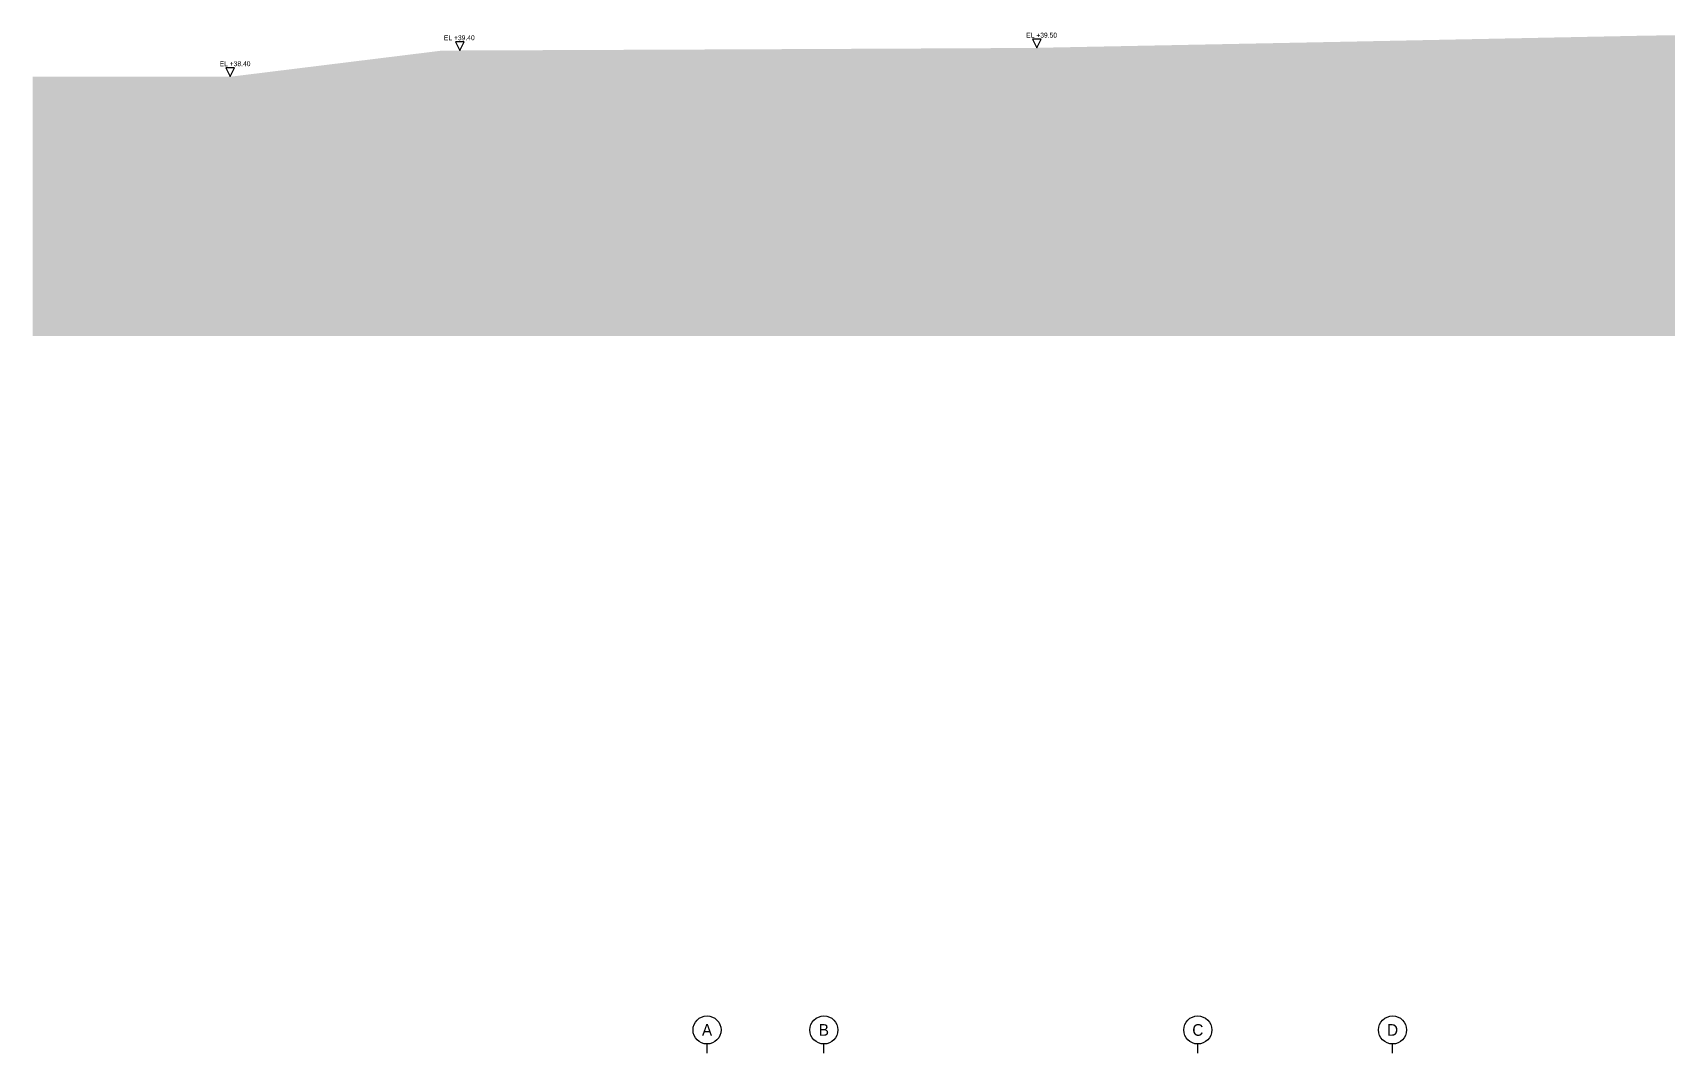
# Model space of a CAD drawing. Header units: millimetres. Extents: x 19868 to 801382, y -4805 to 85279.
# Drawn here: x 650618 to 713531, y -4389 to 34919 of the extents above; entities that cross this region are included whole.
import ezdxf
from ezdxf.enums import TextEntityAlignment as Align

# ---------------------------------------------------------------- set-up
doc = ezdxf.new("R2010")
doc.units = ezdxf.units.MM
doc.header["$LTSCALE"] = 250
doc.layers.add('CK', color=221, linetype='Continuous', plot=False)
doc.layers.add('NOPLOT', color=191, linetype='Continuous', plot=False)
doc.layers.add('지반', color=254, linetype='Continuous')
doc.styles.add('Gdim', font='')
doc.styles.get('Gdim').set_extended_font_data('Dotum')

# ---------------------------------------------------------------- blocks, each defined once
blk = doc.blocks.new('A$C8269b82c')
at = {"layer": 'CK', "linetype": 'Continuous'}
for points in [[(-113300, 0), (-113300, 360, -1), (-113300, 1440, -1), (-113300, 360, 0)], [(-108800, 0), (-108800, 360, -1), (-108800, 1440, -1), (-108800, 360, 0)], [(-94400, 0), (-94400, 360, -1), (-94400, 1440, -1), (-94400, 360, 0)], [(-86900, 0), (-86900, 360, -1), (-86900, 1440, -1), (-86900, 360, 0)], [(-72500, 0), (-72500, 180), (-73359, 180), (-73359, 360, -1), (-73359, 1440, -1), (-73359, 360, 0)], [(-71500, 0), (-71500, 360, -1), (-71500, 1440, -1), (-71500, 360, 0)], [(-68500, 0), (-68500, 360, -1), (-68500, 1440, -1), (-68500, 360, 0)], [(-56650, 0), (-56650, 360, -1), (-56650, 1440, -1), (-56650, 360, 0)], [(-44800, 0), (-44800, 360, -1), (-44800, 1440, -1), (-44800, 360, 0)], [(-41000, 0), (-41000, 360, -1), (-41000, 1440, -1), (-41000, 360, 0)], [(-36500, 0), (-36500, 360, -1), (-36500, 1440, -1), (-36500, 360, 0)], [(-31500, 0), (-31500, 360, -1), (-31500, 1440, -1), (-31500, 360, 0)], [(-20500, 0), (-20500, 360, -1), (-20500, 1440, -1), (-20500, 360, 0)], [(-9500, 0), (-9500, 360, -1), (-9500, 1440, -1), (-9500, 360, 0)], [(-4500, 0), (-4500, 360, -1), (-4500, 1440, -1), (-4500, 360, 0)], [(0, 0), (0, 360, -1), (0, 1440, -1), (0, 360, 0)]]:
    blk.add_lwpolyline(points, format="xyb", dxfattribs=at)
at = {"layer": 'CK', "linetype": 'Continuous', "style": 'Gdim'}
for s, p in [('A', (-113300, 900)), ('B', (-108800, 900)), ('C', (-94400, 900)), ('D', (-86900, 900)), ('E', (-73359, 900)), ('E1', (-71500, 900)), ('F', (-68500, 900)), ('G', (-56650, 900)), ('H', (-44800, 900)), ('J', (-41000, 900)), ('K', (-36500, 900)), ('K2', (-31500, 900)), ('L', (-20500, 900)), ('L2', (-9500, 900)), ('M', (-4500, 900)), ('N', (0, 900))]:
    blk.add_text(s, height=450, dxfattribs=at).set_placement(p, align=Align.MIDDLE)

msp = doc.modelspace()

# ---------------------------------------------------------------- hatches: boundary and pattern name
at = {"layer": '지반'}
h = msp.add_hatch(dxfattribs=at)
h.set_pattern_fill('EARTH', color=251, scale=70, angle=45)
h.paths.add_polyline_path([(650617.8, 33228.9), (650617.8, 23234.4), (801382.4, 23234.4), (801382.4, 34608.9), (792588.2, 34608.9), (792588.2, 34478.9), (792638.2, 34478.9), (792638.2, 34418.9), (792388.2, 34418.9), (792388.2, 34478.9), (792438.2, 34478.9), (792438.2, 34628.9), (790388.2, 34628.9), (790388.2, 33878.9), (791163.2, 33878.9), (791163.2, 32378.9), (791263.2, 32378.9), (791263.2, 32318.9), (788063.2, 32318.9), (788063.2, 32378.9), (788163.2, 32378.9), (788163.2, 33878.9), (789618.2, 33878.9), (789618.2, 34448.9), (787708.2, 34448.9), (787708.2, 33008.9), (787808.2, 33008.9), (787808.2, 32948.9), (782968.2, 32948.9), (782968.2, 33008.9), (783068.2, 33008.9), (783068.2, 34248.9), (781958.2, 34248.9), (781958.2, 33208.9), (782058.2, 33208.9), (782058.2, 33148.9), (780218.2, 33148.9), (780148.2, 33218.9), (778788.2, 33218.9), (778788.2, 33278.9), (778888.2, 33278.9), (778888.2, 34318.9), (771638.2, 34318.9), (771638.2, 32778.9), (771738.2, 32778.9), (771738.2, 32718.9), (767038.2, 32718.9), (767038.2, 32778.9), (767138.2, 32778.9), (767138.2, 34318.9), (765913.1, 34318.9), (765813.1, 34218.9), (759888.2, 34218.9), (759888.2, 33178.9), (759988.2, 33178.9), (759988.2, 33118.9), (756788.2, 33118.9), (756788.2, 33178.9), (756888.2, 33178.9), (756888.2, 34218.9), (755638.2, 34218.9), (755638.2, 32978.9), (755738.2, 32978.9), (755738.2, 32918.9), (751038.2, 32918.9), (751038.2, 32978.9), (751138.2, 32978.9), (751138.2, 34518.9), (749088.2, 34518.9), (749088.2, 33778.9), (750613.2, 33778.9), (750613.2, 32278.9), (750713.2, 32278.9), (750713.2, 32218.9), (747513.2, 32218.9), (747513.2, 32278.9), (747613.2, 32278.9), (747613.2, 33778.9), (748488.2, 33778.9), (748488.2, 34078.9), (747988.2, 34078.9), (747988.2, 34418.9), (746363.2, 34418.9), (746363.2, 33478.9), (746463.2, 33478.9), (746463.2, 33418.9), (743263.2, 33418.9), (743263.2, 33478.9), (743363.2, 33478.9), (743363.2, 34418.9), (739738.2, 34418.9), (739738.2, 33978.9), (740338.2, 33978.9), (740338.2, 33278.9), (740438.2, 33278.9), (740438.2, 33218.9), (734738.2, 33218.9), (734738.2, 32978.9), (734838.2, 32978.9), (734838.2, 32918.9), (731638.2, 32918.9), (731638.2, 32978.9), (731738.2, 32978.9), (731738.2, 33218.9), (728228.2, 33218.9), (728158.2, 33148.9), (725968.2, 33148.9), (725968.2, 33208.9), (726068.2, 33208.9), (726068.2, 34048.9), (726668.2, 34048.9), (726668.2, 34348.9), (723658.2, 34348.9), (723658.2, 33708.9), (723758.2, 33708.9), (723758.2, 33648.9), (720418.2, 33648.9), (720418.2, 33708.9), (720518.2, 33708.9), (720518.2, 34348.9), (718758.2, 34348.9), (718758.2, 33878.9), (719638.2, 33878.9), (719638.2, 31878.9), (719738.2, 31878.9), (719738.2, 31818.9), (715038.2, 31818.9), (715038.2, 31878.9), (715138.2, 31878.9), (715138.2, 33878.9), (717988.2, 33878.9), (717988.2, 34622.3), (717870.2, 34622.3), (717870.2, 34603.9), (717820.2, 34603.9), (717820.2, 34622.3), (717588.2, 34622.3), (717588.2, 34682.3), (717638.2, 34682.3), (717637.5, 34831.6), (715313.2, 34820.3), (712988.3, 34808.9), (701138.2, 34568.9), (688982.5, 34328.9), (678538.2, 34278.9), (666388.2, 34228.9), (658288.2, 33228.9)])

# ---------------------------------------------------------------- linework, layer by layer
at = {"layer": 'NOPLOT'}
for points in [[(689288.2, 34328.9), (689457, 34666.4), (689119.5, 34666.4), (689288.2, 34328.9)], [(667064.3, 34228.9), (667233, 34566.4), (666895.5, 34566.4), (667064.3, 34228.9)], [(658226.4, 33228.9), (658395.1, 33566.4), (658057.6, 33566.4), (658226.4, 33228.9)]]:
    msp.add_lwpolyline(points, dxfattribs=at)

# ---------------------------------------------------------------- block references
at = {"layer": 'CK'}
msp.add_blockref('A$C8269b82c', (789888.2, -4389), dxfattribs=at)

# ---------------------------------------------------------------- texts
at = {"layer": 'NOPLOT', "linetype": 'Continuous', "style": 'Gdim'}
for s, p in [('EL +39.40', (666454, 34628.3)), ('EL +39.50', (688879.7, 34728.3)), ('EL +38.40', (657817.9, 33628.3))]:
    msp.add_text(s, height=187.5, rotation=360, dxfattribs=at).set_placement(p)

doc.saveas('drawing.dxf')
